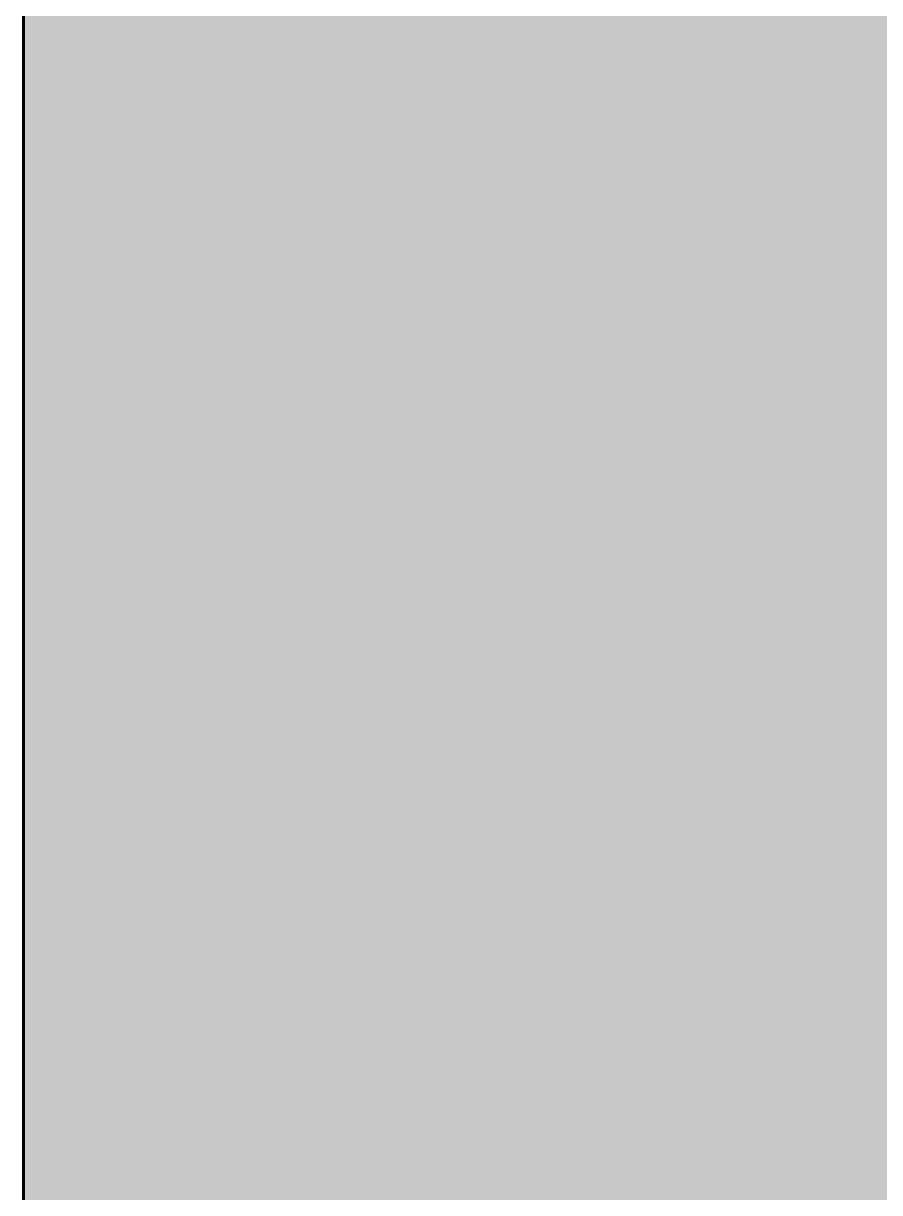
# Model space of a CAD drawing. Header units: inches. Extents: x -4110 to -1807, y 9775 to 11251.
# Drawn here: x -3516.973737 to -3516.971467, y 10016.242497 to 10016.245598 of the extents above; entities that cross this region are included whole.
import ezdxf

# ---------------------------------------------------------------- set-up
doc = ezdxf.new("R2010")
doc.units = ezdxf.units.IN
doc.header["$MEASUREMENT"] = 0
for name, color, linetype, lineweight in [('0-1', 7, 'Continuous', 5), ('A-WALL-1', 8, 'Continuous', 5), ('A-WALL-3', 250, 'Continuous', 60)]:
    doc.layers.add(name, color=color, linetype=linetype, lineweight=lineweight)

# ---------------------------------------------------------------- blocks, each defined once
blk = doc.blocks.new('CTR - 1st Phase - Unit Layouts_rvt-1-ENLARGED RCP - 3RD FLOOR PLAN - WEST')
at = {"layer": 'A-WALL-1'}
h = blk.add_hatch(color=256, dxfattribs=at)
h.paths.add_polyline_path([(-3488.2237367, 10016.2393961), (-3486.9737367, 10016.2393961), (-3486.9737367, 10017.8643961), (-3516.9737367, 10017.8643961), (-3516.9737367, 10016.2393961), (-3488.2288795, 10016.2393961)], flags=0)
h.paths.add_polyline_path([(-3486.9737367, 10019.3643961), (-3486.9737367, 10020.9893961), (-3516.9737367, 10020.9893961), (-3516.9737367, 10019.3643961), (-3488.2237367, 10019.3643961)], flags=0)
at = {"layer": 'A-WALL-3'}
blk.add_line((-3516.9737367, 10017.8643961), (-3516.9737367, 10016.2393961), dxfattribs=at)

msp = doc.modelspace()

# ---------------------------------------------------------------- block references
at = {"layer": '0-1'}
msp.add_blockref('CTR - 1st Phase - Unit Layouts_rvt-1-ENLARGED RCP - 3RD FLOOR PLAN - WEST', (0, 0), dxfattribs=at)

doc.saveas('drawing.dxf')
